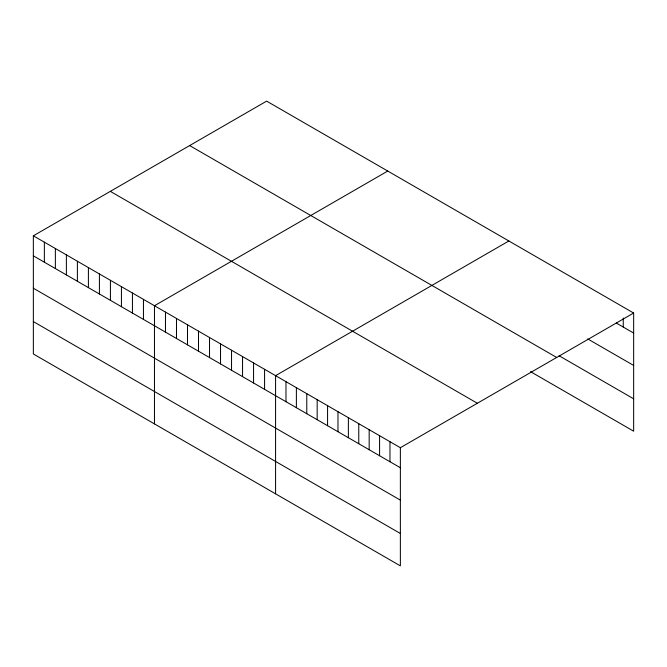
<?xml version="1.0" encoding="UTF-8"?>
<svg xmlns="http://www.w3.org/2000/svg" width="667" height="667" viewBox="0 0 667 667"><rect width="100%" height="100%" fill="white"/><g stroke="black" fill="none" stroke-linecap="round" stroke-linejoin="round"><path stroke-width="1" d="M33.35 235.81L400.367 447.707L400.367 565.874L33.35 353.977L33.35 235.81L266.633 101.126L633.65 313.023L633.65 431.19L530.532 371.652M387.752 171.052L154.469 305.736L154.469 423.904M508.863 240.979L275.579 375.663L275.579 493.83M400.367 447.707L633.65 313.023M616.316 323.053L633.65 333.058M587.719 338.928L633.65 365.441M559.121 355.778L633.65 398.808M189.653 145.573L556.67 357.462M110.33 191.362L477.347 403.26M33.35 255.845L400.367 467.742M33.35 288.227L400.367 500.125M33.35 321.594L400.367 533.492M623.253 318.034L623.253 327.055M389.97 441.704L389.97 461.739M379.573 435.701L379.573 455.736M369.168 429.69L369.168 449.733M358.771 423.687L358.771 443.722M348.374 417.684L348.374 437.719M337.977 411.681L337.977 431.716M327.572 405.678L327.572 425.713M317.175 399.675L317.175 419.71M306.778 393.672L306.778 413.707M296.381 387.669L296.381 407.704M285.985 381.666L285.985 401.701M264.574 369.301L264.574 389.336M253.56 362.948L253.56 382.983M242.546 356.587L242.546 376.622M231.541 350.233L231.541 370.268M220.527 343.872L220.527 363.915M209.521 337.519L209.521 357.554M198.508 331.166L198.508 351.201M187.494 324.804L187.494 344.839M176.488 318.451L176.488 338.486M165.474 312.089L165.474 332.124M143.455 299.375L143.455 319.41M132.441 293.021L132.441 313.056M121.436 286.66L121.436 306.703M110.422 280.307L110.422 300.342M99.416 273.954L99.416 293.989M88.403 267.592L88.403 287.627M77.389 261.239L77.389 281.274M66.383 254.877L66.383 274.912M55.369 248.524L55.369 268.559M44.364 242.163L44.364 262.198"/></g></svg>
